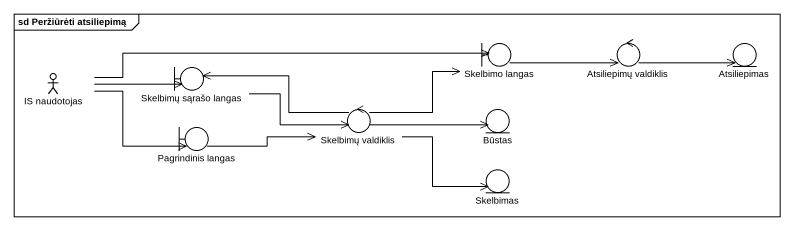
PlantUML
@startuml
mainframe sd Peržiūrėti atsiliepimą
actor "IS naudotojas" as IS_naudotojas
boundary "Skelbimų sąrašo langas" as Skelbimų_sąrašo_langas
boundary "Skelbimo langas" as Skelbimo_langas
control "Atsiliepimų valdiklis" as Atsiliepimų_valdiklis
entity Atsiliepimas
control "Skelbimų valdiklis" as Skelbimų_valdiklis
entity Būstas
boundary "Pagrindinis langas" as Pagrindinis_langas
entity Skelbimas
IS_naudotojas -right-> Skelbimų_sąrašo_langas
IS_naudotojas -right-> Skelbimo_langas
IS_naudotojas -right-> Pagrindinis_langas
Skelbimų_sąrašo_langas -right-> Skelbimų_valdiklis
Skelbimo_langas -right-> Atsiliepimų_valdiklis
Atsiliepimų_valdiklis -right-> Atsiliepimas
Skelbimų_valdiklis -left-> Skelbimų_sąrašo_langas
Skelbimų_valdiklis -right-> Skelbimo_langas
Skelbimų_valdiklis -right-> Būstas
Skelbimų_valdiklis -right-> Skelbimas
Pagrindinis_langas -right-> Skelbimų_valdiklis
@enduml
